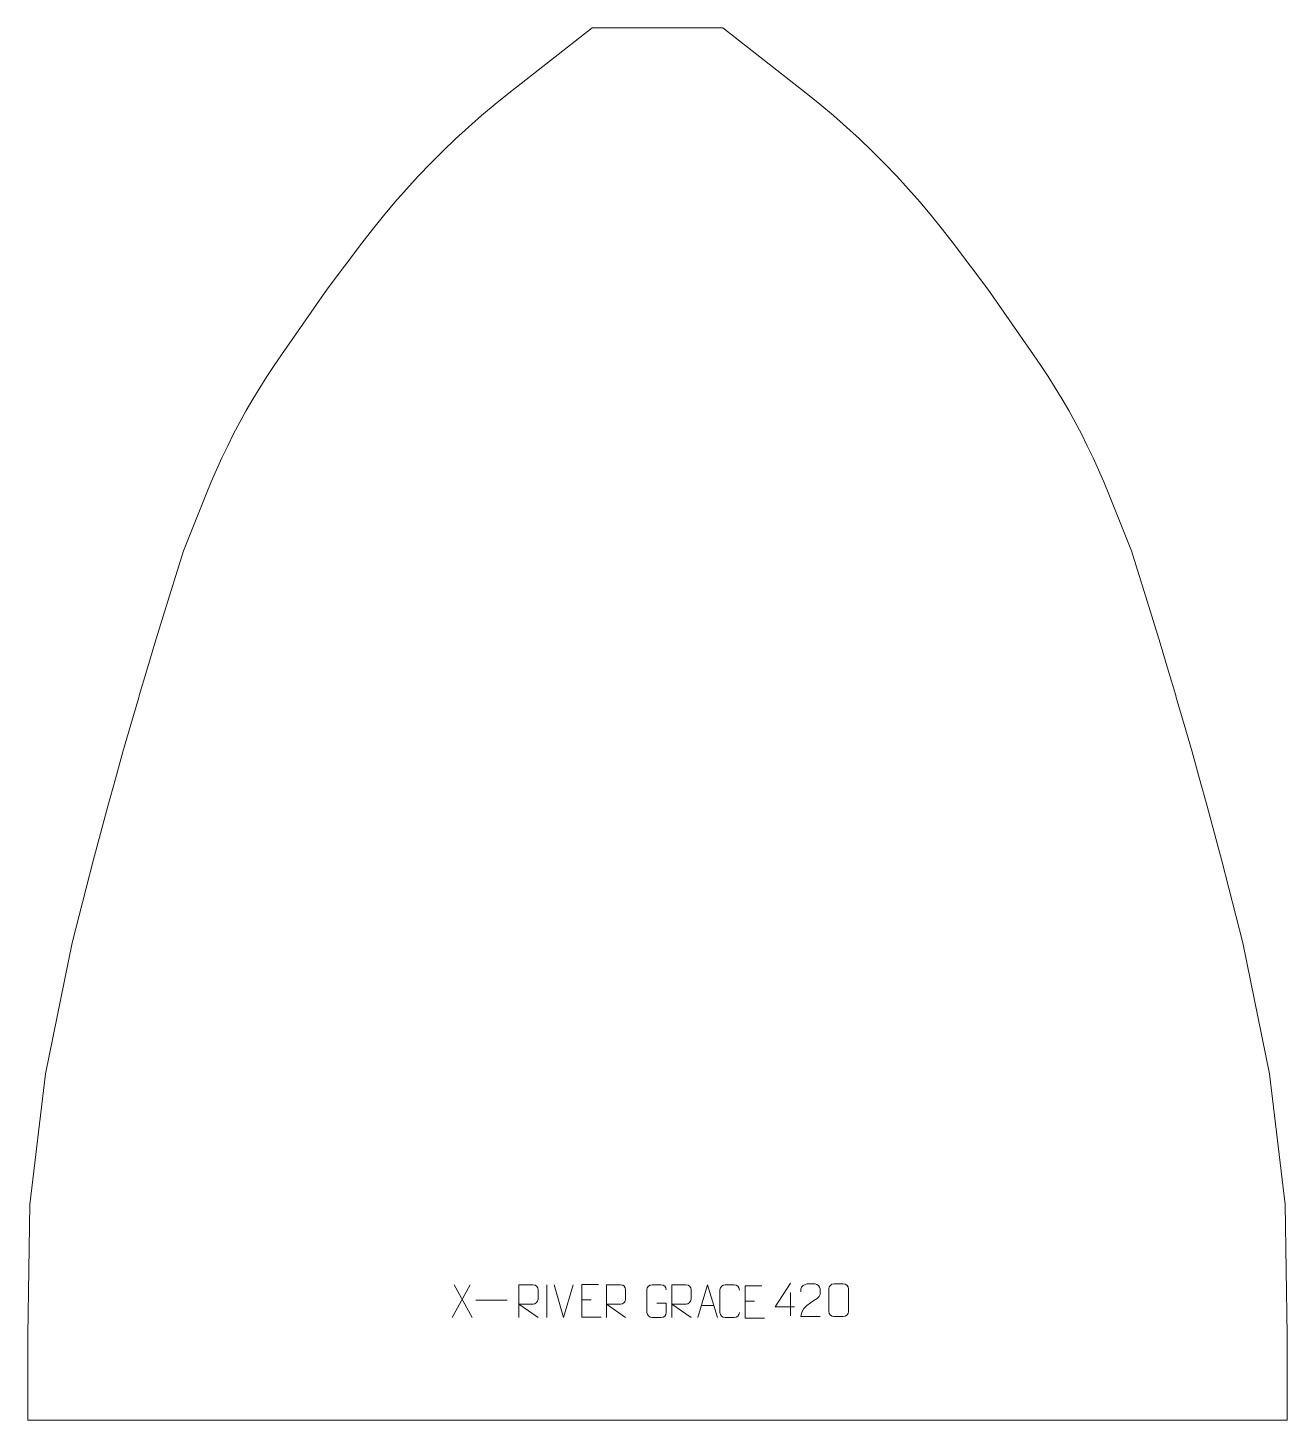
# Model space of a CAD drawing. Header units: millimetres. Extents: x -489 to 474, y 632 to 1697.
import ezdxf

# ---------------------------------------------------------------- set-up
doc = ezdxf.new("R2010")
doc.units = ezdxf.units.MM
doc.header["$MEASUREMENT"] = 0
doc.layers.add('layer 1', color=7, linetype='Continuous')

msp = doc.modelspace()

# ---------------------------------------------------------------- linework, layer by layer
at = {"layer": 'layer 1', "color": 242, "lineweight": 9}
msp.add_open_spline([(-57.3128, 1697.4655), (-57.3128, 1697.4655), (42.687, 1697.4655), (42.687, 1697.4655), (42.687, 1697.4655), (42.687, 1697.4655), (106.4365, 1647.464), (106.4365, 1647.464), (106.4365, 1647.464), (106.4365, 1647.464), (116.9095, 1639.0637), (116.9095, 1639.0637), (116.9095, 1639.0637), (116.9095, 1639.0637), (127.1955, 1630.4377), (127.1955, 1630.4377), (127.1955, 1630.4377), (127.1955, 1630.4377), (137.2906, 1621.5877), (137.2906, 1621.5877), (137.2906, 1621.5877), (137.2906, 1621.5877), (147.1922, 1612.5193), (147.1922, 1612.5193), (147.1922, 1612.5193), (147.1922, 1612.5193), (156.8924, 1603.2366), (156.8924, 1603.2366), (156.8924, 1603.2366), (156.8924, 1603.2366), (166.3847, 1593.7443), (166.3847, 1593.7443), (166.3847, 1593.7443), (166.3847, 1593.7443), (175.6699, 1584.0473), (175.6699, 1584.0473), (175.6699, 1584.0473), (175.6699, 1584.0473), (184.7415, 1574.1513), (184.7415, 1574.1513), (184.7415, 1574.1513), (184.7415, 1574.1513), (193.5939, 1564.0562), (193.5939, 1564.0562), (193.5939, 1564.0562), (193.5939, 1564.0562), (202.2223, 1553.7734), (202.2223, 1553.7734), (202.2223, 1553.7734), (202.2223, 1553.7734), (210.6259, 1543.2996), (210.6259, 1543.2996), (210.6259, 1543.2996), (210.6259, 1543.2996), (218.7965, 1532.6501), (218.7965, 1532.6501), (218.7965, 1532.6501), (218.7965, 1532.6501), (245.1878, 1497.4636), (245.1878, 1497.4636), (245.1878, 1497.4636), (245.1878, 1497.4636), (280.1865, 1447.4654), (280.1865, 1447.4654), (280.1865, 1447.4654), (280.1865, 1447.4654), (285.9153, 1439.1126), (285.9153, 1439.1126), (285.9153, 1439.1126), (285.9153, 1439.1126), (291.4814, 1430.6526), (291.4814, 1430.6526), (291.4814, 1430.6526), (291.4814, 1430.6526), (296.8832, 1422.0863), (296.8832, 1422.0863), (296.8832, 1422.0863), (296.8832, 1422.0863), (302.1221, 1413.4216), (302.1221, 1413.4216), (302.1221, 1413.4216), (302.1221, 1413.4216), (307.191, 1404.6538), (307.191, 1404.6538), (307.191, 1404.6538), (307.191, 1404.6538), (312.0922, 1395.7925), (312.0922, 1395.7925), (312.0922, 1395.7925), (312.0922, 1395.7925), (316.8235, 1386.8378), (316.8235, 1386.8378), (316.8235, 1386.8378), (316.8235, 1386.8378), (321.3806, 1377.7944), (321.3806, 1377.7944), (321.3806, 1377.7944), (321.3806, 1377.7944), (325.7637, 1368.6655), (325.7637, 1368.6655), (325.7637, 1368.6655), (325.7637, 1368.6655), (329.9719, 1359.4545), (329.9719, 1359.4545), (329.9719, 1359.4545), (329.9719, 1359.4545), (334.0029, 1350.1637), (334.0029, 1350.1637), (334.0029, 1350.1637), (334.0029, 1350.1637), (337.8525, 1340.7963), (337.8525, 1340.7963), (337.8525, 1340.7963), (337.8525, 1340.7963), (355.185, 1297.465), (355.185, 1297.465), (355.185, 1297.465), (355.185, 1297.465), (370.6874, 1247.4635), (370.6874, 1247.4635), (370.6874, 1247.4635), (370.6874, 1247.4635), (377.0385, 1226.7931), (377.0385, 1226.7931), (377.0385, 1226.7931), (377.0385, 1226.7931), (383.2903, 1206.088), (383.2903, 1206.088), (383.2903, 1206.088), (383.2903, 1206.088), (389.0184, 1186.7731), (389.0184, 1186.7731), (389.0184, 1186.7731), (389.0184, 1186.7731), (389.4399, 1185.3547), (389.4399, 1185.3547), (389.4399, 1185.3547), (389.4399, 1185.3547), (395.4895, 1164.5933), (395.4895, 1164.5933), (395.4895, 1164.5933), (395.4895, 1164.5933), (401.4336, 1143.7995), (401.4336, 1143.7995), (401.4336, 1143.7995), (401.4336, 1143.7995), (407.2761, 1122.9752), (407.2761, 1122.9752), (407.2761, 1122.9752), (407.2761, 1122.9752), (413.0187, 1102.1259), (413.0187, 1102.1259), (413.0187, 1102.1259), (413.0187, 1102.1259), (418.6565, 1081.2475), (418.6565, 1081.2475), (418.6565, 1081.2475), (418.6565, 1081.2475), (424.1944, 1060.3434), (424.1944, 1060.3434), (424.1944, 1060.3434), (424.1944, 1060.3434), (429.6267, 1039.4079), (429.6267, 1039.4079), (429.6267, 1039.4079), (429.6267, 1039.4079), (434.9575, 1018.4506), (434.9575, 1018.4506), (434.9575, 1018.4506), (434.9575, 1018.4506), (440.1852, 997.4642), (440.1852, 997.4642), (440.1852, 997.4642), (440.1852, 997.4642), (460.6856, 897.4645), (460.6856, 897.4645), (460.6856, 897.4645), (460.6856, 897.4645), (472.6857, 797.4648), (472.6857, 797.4648), (472.6857, 797.4648), (472.6857, 797.4648), (474.187, 697.4659), (474.187, 697.4659), (474.187, 697.4659), (474.187, 697.4659), (474.187, 632.4657), (474.187, 632.4657), (474.187, 632.4657), (474.187, 632.4657), (-488.812, 632.4657), (-488.812, 632.4657), (-488.812, 632.4657), (-488.812, 632.4657), (-488.812, 697.4659), (-488.812, 697.4659), (-488.812, 697.4659), (-488.812, 697.4659), (-487.3139, 797.4648), (-487.3139, 797.4648), (-487.3139, 797.4648), (-487.3139, 797.4648), (-475.3114, 897.4645), (-475.3114, 897.4645), (-475.3114, 897.4645), (-475.3114, 897.4645), (-454.8142, 997.4642), (-454.8142, 997.4642), (-454.8142, 997.4642), (-454.8142, 997.4642), (-449.5858, 1018.4506), (-449.5858, 1018.4506), (-449.5858, 1018.4506), (-449.5858, 1018.4506), (-444.255, 1039.4079), (-444.255, 1039.4079), (-444.255, 1039.4079), (-444.255, 1039.4079), (-438.8194, 1060.3434), (-438.8194, 1060.3434), (-438.8194, 1060.3434), (-438.8194, 1060.3434), (-433.2847, 1081.2475), (-433.2847, 1081.2475), (-433.2847, 1081.2475), (-433.2847, 1081.2475), (-427.6445, 1102.1259), (-427.6445, 1102.1259), (-427.6445, 1102.1259), (-427.6445, 1102.1259), (-421.9043, 1122.9752), (-421.9043, 1122.9752), (-421.9043, 1122.9752), (-421.9043, 1122.9752), (-416.0594, 1143.7995), (-416.0594, 1143.7995), (-416.0594, 1143.7995), (-416.0594, 1143.7995), (-410.1145, 1164.5933), (-410.1145, 1164.5933), (-410.1145, 1164.5933), (-410.1145, 1164.5933), (-404.0681, 1185.3547), (-404.0681, 1185.3547), (-404.0681, 1185.3547), (-404.0681, 1185.3547), (-403.6475, 1186.7731), (-403.6475, 1186.7731), (-403.6475, 1186.7731), (-403.6475, 1186.7731), (-397.9161, 1206.088), (-397.9161, 1206.088), (-397.9161, 1206.088), (-397.9161, 1206.088), (-391.6643, 1226.7931), (-391.6643, 1226.7931), (-391.6643, 1226.7931), (-391.6643, 1226.7931), (-385.3132, 1247.4635), (-385.3132, 1247.4635), (-385.3132, 1247.4635), (-385.3132, 1247.4635), (-369.814, 1297.465), (-369.814, 1297.465), (-369.814, 1297.465), (-369.814, 1297.465), (-352.4807, 1340.7963), (-352.4807, 1340.7963), (-352.4807, 1340.7963), (-352.4807, 1340.7963), (-348.6287, 1350.1637), (-348.6287, 1350.1637), (-348.6287, 1350.1637), (-348.6287, 1350.1637), (-344.6002, 1359.4545), (-344.6002, 1359.4545), (-344.6002, 1359.4545), (-344.6002, 1359.4545), (-340.3927, 1368.6655), (-340.3927, 1368.6655), (-340.3927, 1368.6655), (-340.3927, 1368.6655), (-336.0088, 1377.7944), (-336.0088, 1377.7944), (-336.0088, 1377.7944), (-336.0088, 1377.7944), (-331.4485, 1386.8378), (-331.4485, 1386.8378), (-331.4485, 1386.8378), (-331.4485, 1386.8378), (-326.7205, 1395.7925), (-326.7205, 1395.7925), (-326.7205, 1395.7925), (-326.7205, 1395.7925), (-321.8168, 1404.6538), (-321.8168, 1404.6538), (-321.8168, 1404.6538), (-321.8168, 1404.6538), (-316.7479, 1413.4216), (-316.7479, 1413.4216), (-316.7479, 1413.4216), (-316.7479, 1413.4216), (-311.5114, 1422.0863), (-311.5114, 1422.0863), (-311.5114, 1422.0863), (-311.5114, 1422.0863), (-306.1072, 1430.6526), (-306.1072, 1430.6526), (-306.1072, 1430.6526), (-306.1072, 1430.6526), (-300.5403, 1439.1126), (-300.5403, 1439.1126), (-300.5403, 1439.1126), (-300.5403, 1439.1126), (-294.8123, 1447.4654), (-294.8123, 1447.4654), (-294.8123, 1447.4654), (-294.8123, 1447.4654), (-259.8128, 1497.4636), (-259.8128, 1497.4636), (-259.8128, 1497.4636), (-259.8128, 1497.4636), (-233.4247, 1532.6501), (-233.4247, 1532.6501), (-233.4247, 1532.6501), (-233.4247, 1532.6501), (-225.2517, 1543.2996), (-225.2517, 1543.2996), (-225.2517, 1543.2996), (-225.2517, 1543.2996), (-216.8481, 1553.7734), (-216.8481, 1553.7734), (-216.8481, 1553.7734), (-216.8481, 1553.7734), (-208.2197, 1564.0562), (-208.2197, 1564.0562), (-208.2197, 1564.0562), (-208.2197, 1564.0562), (-199.3673, 1574.1513), (-199.3673, 1574.1513), (-199.3673, 1574.1513), (-199.3673, 1574.1513), (-190.2981, 1584.0473), (-190.2981, 1584.0473), (-190.2981, 1584.0473), (-190.2981, 1584.0473), (-181.0129, 1593.7443), (-181.0129, 1593.7443), (-181.0129, 1593.7443), (-181.0129, 1593.7443), (-171.5174, 1603.2366), (-171.5174, 1603.2366), (-171.5174, 1603.2366), (-171.5174, 1603.2366), (-161.818, 1612.5193), (-161.818, 1612.5193), (-161.818, 1612.5193), (-161.818, 1612.5193), (-151.9188, 1621.5877), (-151.9188, 1621.5877), (-151.9188, 1621.5877), (-151.9188, 1621.5877), (-141.8237, 1630.4377), (-141.8237, 1630.4377), (-141.8237, 1630.4377), (-141.8237, 1630.4377), (-131.5353, 1639.0637), (-131.5353, 1639.0637), (-131.5353, 1639.0637), (-131.5353, 1639.0637), (-121.0615, 1647.464), (-121.0615, 1647.464), (-121.0615, 1647.464), (-121.0615, 1647.464), (-57.3128, 1697.4655), (-57.3128, 1697.4655)], degree=3, knots=[0, 0, 0, 0, 0.010526316, 0.010526316, 0.010526316, 0.010526316, 0.021052632, 0.021052632, 0.021052632, 0.021052632, 0.031578947, 0.031578947, 0.031578947, 0.031578947, 0.042105263, 0.042105263, 0.042105263, 0.042105263, 0.052631579, 0.052631579, 0.052631579, 0.052631579, 0.063157895, 0.063157895, 0.063157895, 0.063157895, 0.073684211, 0.073684211, 0.073684211, 0.073684211, 0.084210526, 0.084210526, 0.084210526, 0.084210526, 0.094736842, 0.094736842, 0.094736842, 0.094736842, 0.105263158, 0.105263158, 0.105263158, 0.105263158, 0.115789474, 0.115789474, 0.115789474, 0.115789474, 0.126315789, 0.126315789, 0.126315789, 0.126315789, 0.136842105, 0.136842105, 0.136842105, 0.136842105, 0.147368421, 0.147368421, 0.147368421, 0.147368421, 0.157894737, 0.157894737, 0.157894737, 0.157894737, 0.168421053, 0.168421053, 0.168421053, 0.168421053, 0.178947368, 0.178947368, 0.178947368, 0.178947368, 0.189473684, 0.189473684, 0.189473684, 0.189473684, 0.2, 0.2, 0.2, 0.2, 0.210526316, 0.210526316, 0.210526316, 0.210526316, 0.221052632, 0.221052632, 0.221052632, 0.221052632, 0.231578947, 0.231578947, 0.231578947, 0.231578947, 0.242105263, 0.242105263, 0.242105263, 0.242105263, 0.252631579, 0.252631579, 0.252631579, 0.252631579, 0.263157895, 0.263157895, 0.263157895, 0.263157895, 0.273684211, 0.273684211, 0.273684211, 0.273684211, 0.284210526, 0.284210526, 0.284210526, 0.284210526, 0.294736842, 0.294736842, 0.294736842, 0.294736842, 0.305263158, 0.305263158, 0.305263158, 0.305263158, 0.315789474, 0.315789474, 0.315789474, 0.315789474, 0.326315789, 0.326315789, 0.326315789, 0.326315789, 0.336842105, 0.336842105, 0.336842105, 0.336842105, 0.347368421, 0.347368421, 0.347368421, 0.347368421, 0.357894737, 0.357894737, 0.357894737, 0.357894737, 0.368421053, 0.368421053, 0.368421053, 0.368421053, 0.378947368, 0.378947368, 0.378947368, 0.378947368, 0.389473684, 0.389473684, 0.389473684, 0.389473684, 0.4, 0.4, 0.4, 0.4, 0.410526316, 0.410526316, 0.410526316, 0.410526316, 0.421052632, 0.421052632, 0.421052632, 0.421052632, 0.431578947, 0.431578947, 0.431578947, 0.431578947, 0.442105263, 0.442105263, 0.442105263, 0.442105263, 0.452631579, 0.452631579, 0.452631579, 0.452631579, 0.463157895, 0.463157895, 0.463157895, 0.463157895, 0.473684211, 0.473684211, 0.473684211, 0.473684211, 0.484210526, 0.484210526, 0.484210526, 0.484210526, 0.494736842, 0.494736842, 0.494736842, 0.494736842, 0.505263158, 0.505263158, 0.505263158, 0.505263158, 0.515789474, 0.515789474, 0.515789474, 0.515789474, 0.526315789, 0.526315789, 0.526315789, 0.526315789, 0.536842105, 0.536842105, 0.536842105, 0.536842105, 0.547368421, 0.547368421, 0.547368421, 0.547368421, 0.557894737, 0.557894737, 0.557894737, 0.557894737, 0.568421053, 0.568421053, 0.568421053, 0.568421053, 0.578947368, 0.578947368, 0.578947368, 0.578947368, 0.589473684, 0.589473684, 0.589473684, 0.589473684, 0.6, 0.6, 0.6, 0.6, 0.610526316, 0.610526316, 0.610526316, 0.610526316, 0.621052632, 0.621052632, 0.621052632, 0.621052632, 0.631578947, 0.631578947, 0.631578947, 0.631578947, 0.642105263, 0.642105263, 0.642105263, 0.642105263, 0.652631579, 0.652631579, 0.652631579, 0.652631579, 0.663157895, 0.663157895, 0.663157895, 0.663157895, 0.673684211, 0.673684211, 0.673684211, 0.673684211, 0.684210526, 0.684210526, 0.684210526, 0.684210526, 0.694736842, 0.694736842, 0.694736842, 0.694736842, 0.705263158, 0.705263158, 0.705263158, 0.705263158, 0.715789474, 0.715789474, 0.715789474, 0.715789474, 0.726315789, 0.726315789, 0.726315789, 0.726315789, 0.736842105, 0.736842105, 0.736842105, 0.736842105, 0.747368421, 0.747368421, 0.747368421, 0.747368421, 0.757894737, 0.757894737, 0.757894737, 0.757894737, 0.768421053, 0.768421053, 0.768421053, 0.768421053, 0.778947368, 0.778947368, 0.778947368, 0.778947368, 0.789473684, 0.789473684, 0.789473684, 0.789473684, 0.8, 0.8, 0.8, 0.8, 0.810526316, 0.810526316, 0.810526316, 0.810526316, 0.821052632, 0.821052632, 0.821052632, 0.821052632, 0.831578947, 0.831578947, 0.831578947, 0.831578947, 0.842105263, 0.842105263, 0.842105263, 0.842105263, 0.852631579, 0.852631579, 0.852631579, 0.852631579, 0.863157895, 0.863157895, 0.863157895, 0.863157895, 0.873684211, 0.873684211, 0.873684211, 0.873684211, 0.884210526, 0.884210526, 0.884210526, 0.884210526, 0.894736842, 0.894736842, 0.894736842, 0.894736842, 0.905263158, 0.905263158, 0.905263158, 0.905263158, 0.915789474, 0.915789474, 0.915789474, 0.915789474, 0.926315789, 0.926315789, 0.926315789, 0.926315789, 0.936842105, 0.936842105, 0.936842105, 0.936842105, 0.947368421, 0.947368421, 0.947368421, 0.947368421, 0.957894737, 0.957894737, 0.957894737, 0.957894737, 0.968421053, 0.968421053, 0.968421053, 0.968421053, 0.978947368, 0.978947368, 0.978947368, 0.978947368, 1, 1, 1, 1], dxfattribs=at)
at = {"layer": 'layer 1', "color": 250, "lineweight": 9}
for points in [[(-150.5725, 735.9876), (-150.5725, 735.9876), (-164.3131, 711.0918), (-164.3131, 711.0918)], [(-162.8585, 735.9876), (-162.8585, 735.9876), (-149.1179, 711.0341), (-149.1179, 711.0341)], [(-91.9881, 735.9979), (-91.9881, 735.9979), (-91.9881, 711.0238), (-91.9881, 711.0238)], [(-79.1116, 710.9566), (-79.1116, 710.9566), (-86.4334, 735.9102), (-86.4334, 735.9102)], [(-71.7897, 735.9102), (-71.7897, 735.9102), (-79.1115, 710.9566), (-79.1115, 710.9566)], [(-65.2796, 724.4334), (-65.2796, 724.4334), (-58.1115, 724.4334), (-58.1115, 724.4334)], [(94.4997, 730.0222), (94.4997, 730.0222), (94.4997, 712.3575), (94.4997, 712.3575)], [(-146.1339, 724.139), (-146.1339, 724.139), (-122.1559, 724.139), (-122.1559, 724.139)], [(26.264, 720.2835), (26.264, 720.2835), (35.7597, 720.2835), (35.7597, 720.2835)], [(59.7204, 723.4334), (59.7204, 723.4334), (66.8885, 723.4334), (66.8885, 723.4334)]]:
    msp.add_open_spline(points, degree=3, dxfattribs=at)
for points, knots in [([(-113.3202, 711.0341), (-113.3202, 711.0341), (-113.3202, 735.9876), (-113.3202, 735.9876), (-113.3202, 735.9876), (-109.7254, 735.9876), (-106.1299, 735.9876), (-102.5347, 735.9876), (-102.5347, 735.9876), (-100.2094, 735.9499), (-98.6521, 734.4599), (-98.6562, 732.0935), (-98.6562, 732.0935), (-98.6566, 730.058), (-98.6566, 726.9986), (-98.6562, 724.9626), (-98.6562, 724.9626), (-98.6627, 723.0871), (-100.475, 721.1453), (-102.4845, 721.1262), (-102.4845, 721.1262), (-102.4845, 721.1262), (-113.3202, 721.1262), (-113.3202, 721.1262), (-113.3202, 721.1262), (-113.3202, 721.1262), (-98.6655, 711.0341), (-98.6655, 711.0341)], [0, 0, 0, 0, 0.125, 0.125, 0.125, 0.125, 0.25, 0.25, 0.25, 0.25, 0.375, 0.375, 0.375, 0.375, 0.5, 0.5, 0.5, 0.5, 0.625, 0.625, 0.625, 0.625, 0.75, 0.75, 0.75, 0.75, 1, 1, 1, 1]), ([(-52.4057, 736.3131), (-52.4057, 736.3131), (-65.2796, 736.3131), (-65.2796, 736.3131), (-65.2796, 736.3131), (-65.2796, 736.3131), (-65.2796, 711.3595), (-65.2796, 711.3595), (-65.2796, 711.3595), (-65.2796, 711.3595), (-50.4138, 711.3595), (-50.4138, 711.3595)], [0, 0, 0, 0, 0.25, 0.25, 0.25, 0.25, 0.5, 0.5, 0.5, 0.5, 1, 1, 1, 1]), ([(-46.3202, 711.0341), (-46.3202, 711.0341), (-46.3202, 735.9876), (-46.3202, 735.9876), (-46.3202, 735.9876), (-42.7254, 735.9876), (-39.1299, 735.9876), (-35.5347, 735.9876), (-35.5347, 735.9876), (-33.2094, 735.9499), (-31.6521, 734.4599), (-31.6562, 732.0935), (-31.6562, 732.0935), (-31.6566, 730.058), (-31.6566, 726.9986), (-31.6562, 724.9626), (-31.6562, 724.9626), (-31.6627, 723.0871), (-33.475, 721.1453), (-35.4845, 721.1262), (-35.4845, 721.1262), (-35.4845, 721.1262), (-46.3202, 721.1262), (-46.3202, 721.1262), (-46.3202, 721.1262), (-46.3202, 721.1262), (-31.6655, 711.0341), (-31.6655, 711.0341)], [0, 0, 0, 0, 0.125, 0.125, 0.125, 0.125, 0.25, 0.25, 0.25, 0.25, 0.375, 0.375, 0.375, 0.375, 0.5, 0.5, 0.5, 0.5, 0.625, 0.625, 0.625, 0.625, 0.75, 0.75, 0.75, 0.75, 1, 1, 1, 1]), ([(-7.7332, 722.0198), (-7.7332, 722.0198), (-0.5651, 722.0198), (-0.5651, 722.0198), (-0.5651, 722.0198), (-0.5651, 722.0198), (-0.5651, 714.8517), (-0.5651, 714.8517), (-0.5651, 714.8517), (-0.7048, 712.5283), (-2.382, 711.0487), (-4.5298, 711.0379), (-4.5298, 711.0379), (-6.8616, 711.0383), (-9.1936, 711.0383), (-11.5251, 711.0379), (-11.5251, 711.0379), (-13.45, 710.9325), (-15.4222, 712.817), (-15.411, 714.8343), (-15.411, 714.8343), (-15.4106, 720.6044), (-15.4106, 726.3741), (-15.411, 732.1434), (-15.411, 732.1434), (-15.4068, 734.2815), (-13.66, 736.0007), (-11.5077, 735.9873), (-11.5077, 735.9873), (-9.182, 735.9873), (-6.8559, 735.9873), (-4.5298, 735.9873), (-4.5298, 735.9873), (-2.5831, 736.0227), (-0.5917, 734.5312), (-0.5651, 732.0935)], [0, 0, 0, 0, 0.1, 0.1, 0.1, 0.1, 0.2, 0.2, 0.2, 0.2, 0.3, 0.3, 0.3, 0.3, 0.4, 0.4, 0.4, 0.4, 0.5, 0.5, 0.5, 0.5, 0.6, 0.6, 0.6, 0.6, 0.7, 0.7, 0.7, 0.7, 0.8, 0.8, 0.8, 0.8, 1, 1, 1, 1]), ([(3.6798, 711.0341), (3.6798, 711.0341), (3.6798, 735.9876), (3.6798, 735.9876), (3.6798, 735.9876), (7.2746, 735.9876), (10.8701, 735.9876), (14.4653, 735.9876), (14.4653, 735.9876), (16.7906, 735.9499), (18.3479, 734.4599), (18.3438, 732.0935), (18.3438, 732.0935), (18.3434, 730.058), (18.3434, 726.9986), (18.3438, 724.9626), (18.3438, 724.9626), (18.3373, 723.0871), (16.525, 721.1453), (14.5155, 721.1262), (14.5155, 721.1262), (14.5155, 721.1262), (3.6798, 721.1262), (3.6798, 721.1262), (3.6798, 721.1262), (3.6798, 721.1262), (18.3345, 711.0341), (18.3345, 711.0341)], [0, 0, 0, 0, 0.125, 0.125, 0.125, 0.125, 0.25, 0.25, 0.25, 0.25, 0.375, 0.375, 0.375, 0.375, 0.5, 0.5, 0.5, 0.5, 0.625, 0.625, 0.625, 0.625, 0.75, 0.75, 0.75, 0.75, 1, 1, 1, 1]), ([(23.5414, 711.0341), (23.5414, 711.0341), (30.9124, 735.9876), (30.9124, 735.9876), (30.9124, 735.9876), (30.9124, 735.9876), (38.4823, 711.0341), (38.4823, 711.0341)], [0, 0, 0, 0, 0.333333333, 0.333333333, 0.333333333, 0.333333333, 1, 1, 1, 1]), ([(55.3115, 714.7744), (55.1717, 712.451), (53.4945, 710.9714), (51.3468, 710.9606), (51.3468, 710.9606), (49.0149, 710.961), (46.683, 710.961), (44.3515, 710.9606), (44.3515, 710.9606), (42.4265, 710.8552), (40.4544, 712.7397), (40.4656, 714.757), (40.4656, 714.757), (40.466, 720.5271), (40.466, 726.2968), (40.4656, 732.0661), (40.4656, 732.0661), (40.4698, 734.2042), (42.2165, 735.9234), (44.3689, 735.9099), (44.3689, 735.9099), (46.6946, 735.9099), (49.0207, 735.9099), (51.3468, 735.9099), (51.3468, 735.9099), (53.2934, 735.9454), (55.2848, 734.4539), (55.3115, 732.0163)], [0, 0, 0, 0, 0.125, 0.125, 0.125, 0.125, 0.25, 0.25, 0.25, 0.25, 0.375, 0.375, 0.375, 0.375, 0.5, 0.5, 0.5, 0.5, 0.625, 0.625, 0.625, 0.625, 0.75, 0.75, 0.75, 0.75, 1, 1, 1, 1]), ([(72.5943, 735.3131), (72.5943, 735.3131), (59.7204, 735.3131), (59.7204, 735.3131), (59.7204, 735.3131), (59.7204, 735.3131), (59.7204, 710.3595), (59.7204, 710.3595), (59.7204, 710.3595), (59.7204, 710.3595), (74.5862, 710.3595), (74.5862, 710.3595)], [0, 0, 0, 0, 0.25, 0.25, 0.25, 0.25, 0.5, 0.5, 0.5, 0.5, 1, 1, 1, 1]), ([(97.4438, 719.2611), (97.4438, 719.2611), (82.6221, 719.2611), (82.6221, 719.2611), (82.6221, 719.2611), (82.6221, 719.2611), (94.4997, 737.3316), (94.4997, 737.3316)], [0, 0, 0, 0, 0.333333333, 0.333333333, 0.333333333, 0.333333333, 1, 1, 1, 1]), ([(117.0622, 711.6682), (112.1478, 711.6685), (107.2334, 711.6685), (102.3193, 711.6682), (102.3193, 711.6682), (102.3193, 721.6005), (116.9703, 724.2417), (117.0622, 728.552), (117.0622, 728.552), (117.0619, 729.9761), (117.0619, 731.3998), (117.0622, 732.8231), (117.0622, 732.8231), (117.0453, 734.9002), (114.9225, 736.625), (113.2515, 736.6423), (113.2515, 736.6423), (111.1783, 736.6419), (109.1054, 736.6419), (107.033, 736.6423), (107.033, 736.6423), (105.2109, 736.6588), (102.3862, 734.8667), (102.3193, 732.7731), (102.3193, 732.7731), (102.3193, 732.7731), (102.3193, 730.7183), (102.3193, 730.7183)], [0, 0, 0, 0, 0.125, 0.125, 0.125, 0.125, 0.25, 0.25, 0.25, 0.25, 0.375, 0.375, 0.375, 0.375, 0.5, 0.5, 0.5, 0.5, 0.625, 0.625, 0.625, 0.625, 0.75, 0.75, 0.75, 0.75, 1, 1, 1, 1]), ([(127.6617, 736.6765), (130.0278, 736.6765), (132.3943, 736.6765), (134.7608, 736.6765), (134.7608, 736.6765), (136.7413, 736.7121), (138.7673, 735.2178), (138.7944, 732.7757), (138.7944, 732.7757), (138.794, 727.0183), (138.794, 721.2605), (138.7944, 715.5023), (138.7944, 715.5023), (138.6523, 713.1747), (136.9459, 711.6924), (134.7608, 711.6816), (134.7608, 711.6816), (132.3884, 711.682), (130.016, 711.682), (127.644, 711.6816), (127.644, 711.6816), (125.6855, 711.576), (123.6791, 713.4639), (123.6905, 715.4849), (123.6905, 715.4849), (123.6909, 721.2655), (123.6909, 727.0458), (123.6905, 732.8256), (123.6905, 732.8256), (123.6948, 734.9676), (125.4719, 736.6901), (127.6617, 736.6765)], [0, 0, 0, 0, 0.111111111, 0.111111111, 0.111111111, 0.111111111, 0.222222222, 0.222222222, 0.222222222, 0.222222222, 0.333333333, 0.333333333, 0.333333333, 0.333333333, 0.444444444, 0.444444444, 0.444444444, 0.444444444, 0.555555556, 0.555555556, 0.555555556, 0.555555556, 0.666666667, 0.666666667, 0.666666667, 0.666666667, 0.777777778, 0.777777778, 0.777777778, 0.777777778, 1, 1, 1, 1])]:
    msp.add_open_spline(points, degree=3, knots=knots, dxfattribs=at)

doc.saveas('drawing.dxf')
